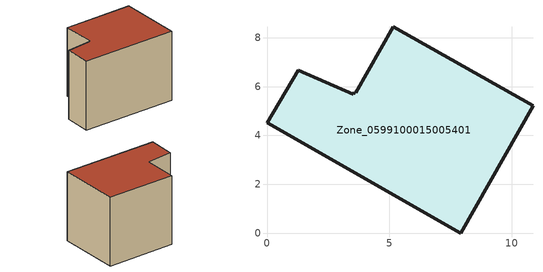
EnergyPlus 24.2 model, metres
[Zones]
Zone_0599100015005401
 floor ground (C_G): 3.58,5.78 3.62,5.75 5.16,8.45 10.88,5.21 7.92,0 0,4.52 1.29,6.66 3.52,5.68 z0.95
 wall outside (C_F): 5.16,8.45 3.62,5.75 3.58,5.78 3.52,5.68 1.29,6.66 0,4.52 7.92,0 10.88,5.21 5.16,8.45 z0.95:7.5
 roof outside (C_R): 3.62,5.75 3.58,5.78 3.52,5.68 1.29,6.66 0,4.52 7.92,0 10.88,5.21 5.16,8.45 z7.5
[BUILDING]
Pand.0599100015005401: North Axis=0; Terrain=City; Loads Convergence Tolerance Value=0.04; Temperature Convergence Tolerance Value=0.4; Solar Distribution=FullExterior; Maximum Number of Warmup Days=25; Minimum Number of Warmup Days=1
[Site:Location]
Rotterdam.The.Hague.AP_ZH_NLD Design_Conditions: Latitude=51.96; Longitude=4.45; Time Zone=1; Elevation=-4.5
[SITE:GROUNDTEMPERATURE:BUILDINGSURFACE]
18, 18, 18, 18, 18, 18, 18, 18, 18, 18, 18, 18
[MATERIAL] Thermal Absorptance=0.9; Solar Absorptance=0.7; Visible Absorptance=0.7
Name | Roughness | Thickness | Conductivity | Density | Specific Heat
G.TI.1946-1964 | MediumSmooth | 0.15 | 1 | 540 | 1210
F.TI.1946-1964 | Rough | 0.3 | 0.857143 | 1920 | 840
R.TI.1946-1964 | MediumRough | 0.2 | 0.277778 | 1500 | 1000
[CONSTRUCTION]
C_G: G.TI.1946-1964
C_F: F.TI.1946-1964
C_R: R.TI.1946-1964
[ZONE]
Zone_0599100015005401: Type=1; Multiplier=1; Ceiling Height=Autocalculate; Volume=Autocalculate; Floor Area=autocalculate; Part of Total Floor Area=Yes
[ZONEINFILTRATION:DESIGNFLOWRATE]
Infil_Zone_0599100015005401: Zone or ZoneList or Space or SpaceList=Zone_0599100015005401; Schedule=AlwaysOn; Design Flow Rate Calculation Method=Flow/Area; Flow Rate per Floor Area=0.003; Constant Term Coefficient=1; Temperature Term Coefficient=0; Velocity Term Coefficient=0; Velocity Squared Term Coefficient=0
[HVACTEMPLATE:ZONE:IDEALLOADSAIRSYSTEM]
Zone_0599100015005401: Maximum Heating Supply Air Temperature=50; Minimum Cooling Supply Air Temperature=13; Maximum Heating Supply Air Humidity Ratio=0.0156; Minimum Cooling Supply Air Humidity Ratio=0.0077; Heating Limit=NoLimit; Cooling Limit=NoLimit; Dehumidification Control Type=ConstantSensibleHeatRatio; Cooling Sensible Heat Ratio=0.7; Dehumidification Setpoint=60; Humidification Control Type=None; Humidification Setpoint=30; Outdoor Air Method=None; Outdoor Air Flow Rate per Person=0.00944; Outdoor Air Flow Rate per Zone Floor Area=0; Outdoor Air Flow Rate per Zone=0; Demand Controlled Ventilation Type=None; Outdoor Air Economizer Type=NoEconomizer; Heat Recovery Type=None; Sensible Heat Recovery Effectiveness=0.7; Latent Heat Recovery Effectiveness=0.65
[ZONECONTROL:THERMOSTAT]
ThermostatControl_Zone_0599100015005401: Zone or ZoneList=Zone_0599100015005401; Control Type Schedule=DualSetpointControlType; Control 1=Thermostat_Zone_0599100015005401; Temperature Difference Between Cutout And Setpoint=0
[THERMOSTATSETPOINT:DUALSETPOINT]
Thermostat_Zone_0599100015005401: Heating Setpoint Temperature Schedule=HeatingSetpoint_Zone_0599100015005401; Cooling Setpoint Temperature Schedule=CoolingSetpoint_Zone_0599100015005401
[SCHEDULE:COMPACT]
HeatingSetpoint_Zone_0599100015005401: Through: 12/31, For: AllDays, Until: 24:00, 21
CoolingSetpoint_Zone_0599100015005401: Through: 12/31, For: AllDays, Until: 24:00, 24
DualSetpointControlType: Through: 12/31, For: AllDays, Until: 24:00, 4
AlwaysOn: Through: 12/31, For: AllDays, Until: 24:00, 1
